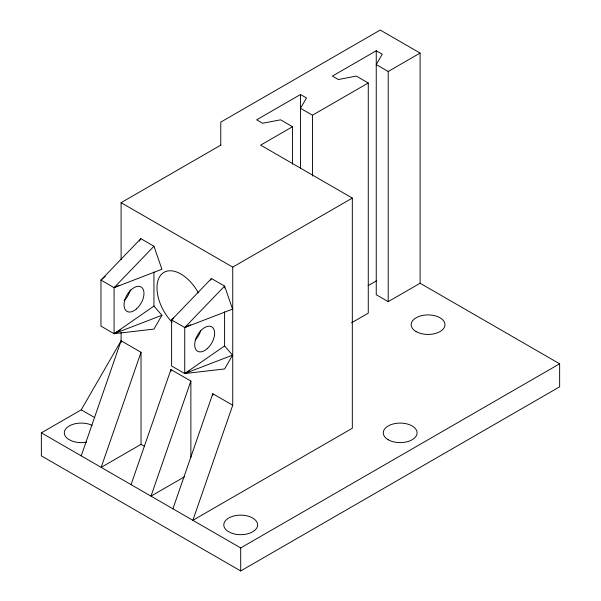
<?xml version="1.0" encoding="UTF-8"?>
<svg xmlns="http://www.w3.org/2000/svg" width="601" height="601" viewBox="0 0 601 601"><rect width="100%" height="100%" fill="white"/><g stroke="black" fill="none" stroke-linecap="round" stroke-linejoin="round"><path stroke-width="0.9" d="M81.233 455.866L121.101 340.782L141.032 352.291L141.032 444.357L101.163 467.375L141.032 352.291M131.063 484.639L170.932 369.547L190.87 381.057L190.87 457.316M190.87 381.057L151.001 496.148L184.484 476.811M172.923 508.807L212.792 393.715L232.73 405.224L192.861 520.316L352.329 428.243L352.329 198.075L260.631 145.134L292.529 126.721L292.529 164.148M139.424 241.099L140.829 238.657L153.946 246.237L161.924 269.256L114.077 287.669L100.96 280.089L140.829 238.657M420.099 283.236L420.099 53.068L388.208 71.481L376.249 64.577L382.228 54.218L376.249 50.762L376.249 294.745L388.208 301.649L420.099 283.236L559.636 363.8L559.636 386.819L240.7 570.95L41.364 455.866L41.364 432.848L81.233 409.829L121.101 340.782M153.946 272.013L153.946 306.082L161.924 315.285L153.946 329.1L114.077 333.698L100.96 326.125L100.96 280.089L105.213 276.407M210.53 280.149L211.469 278.518L224.586 286.099L232.564 309.109L184.725 327.522L171.601 319.95L211.469 278.518M224.586 311.874L224.586 345.943L232.564 355.146L224.586 368.954L184.725 373.559L171.601 365.986L171.601 319.95L173.727 318.109M153.946 246.237L114.077 287.669L114.077 333.698L161.924 315.285M153.946 306.082L114.077 333.698L120.463 330.017M224.586 345.943L184.725 373.559L184.725 327.522L224.586 286.099L224.586 287.939M351.532 322.827L368.27 313.159L368.27 82.991L312.46 115.212L300.5 108.308L306.48 97.948L300.5 94.5L256.65 119.817L262.629 123.265L280.569 119.817L292.529 126.721M376.249 50.762L332.391 76.087L338.371 79.535L356.31 76.087L368.27 82.991M121.101 259.594L121.101 202.68L220.77 145.134M116.474 286.286L114.077 287.669L119.171 285.317M121.101 202.68L232.73 267.122L352.329 198.075M187.114 326.148L184.725 327.522L190.66 324.78M189.51 370.802L184.725 373.559L232.564 355.146M368.128 285.625L376.249 280.937M41.364 432.848L240.7 547.932L559.636 363.8M420.099 53.068L380.23 30.05L220.77 122.116L220.77 145.51M81.233 409.829L94.785 417.657M141.032 444.357L144.263 446.22M388.208 71.481L388.208 301.649M312.46 115.212L312.46 176.033M300.5 94.5L300.5 168.415M240.7 547.932L240.7 570.95M232.73 267.122L232.73 405.224M212.792 393.715L212.792 395.578M170.932 369.547L170.932 371.41M121.101 332.383L121.101 342.638M172.156 322.309A33.829 19.532 60 0 1 161.121 274.702A33.829 19.532 60 0 1 198.383 292.897M130.334 289.847A14.093 8.136 -60 0 1 124.099 300.65M86.491 442.133A16.911 9.766 0 0 1 72.052 441.051L68.687 439.399A16.911 9.766 0 0 1 69.092 426.049A16.911 9.766 0 0 1 92.193 425.41M200.742 330.55A14.093 8.136 -60 0 1 195.355 339.888M254.546 530.525L251.556 532.403A16.911 9.766 0 0 1 230.987 532.907L227.734 531.186A16.911 9.766 0 0 1 228.748 518.002A16.911 9.766 0 0 1 251.586 517.438A16.911 9.766 0 0 1 254.546 530.525M136.592 308.801A14.093 8.136 -60 0 0 141.062 286.97A14.093 8.136 -60 0 0 124.384 301.755A14.093 8.136 -60 0 0 136.592 308.801M207.232 348.663A14.093 8.136 -60 0 0 211.702 326.831A14.093 8.136 -60 0 0 195.032 341.616A14.093 8.136 -60 0 0 207.232 348.663M388.208 439.752A16.911 9.766 0 0 0 416.508 435.379A16.911 9.766 0 0 0 395.789 423.42A16.911 9.766 0 0 0 388.208 439.752M416.11 331.572A16.911 9.766 0 0 0 444.409 327.199A16.911 9.766 0 0 0 423.697 315.24A16.911 9.766 0 0 0 416.11 331.572"/></g></svg>
